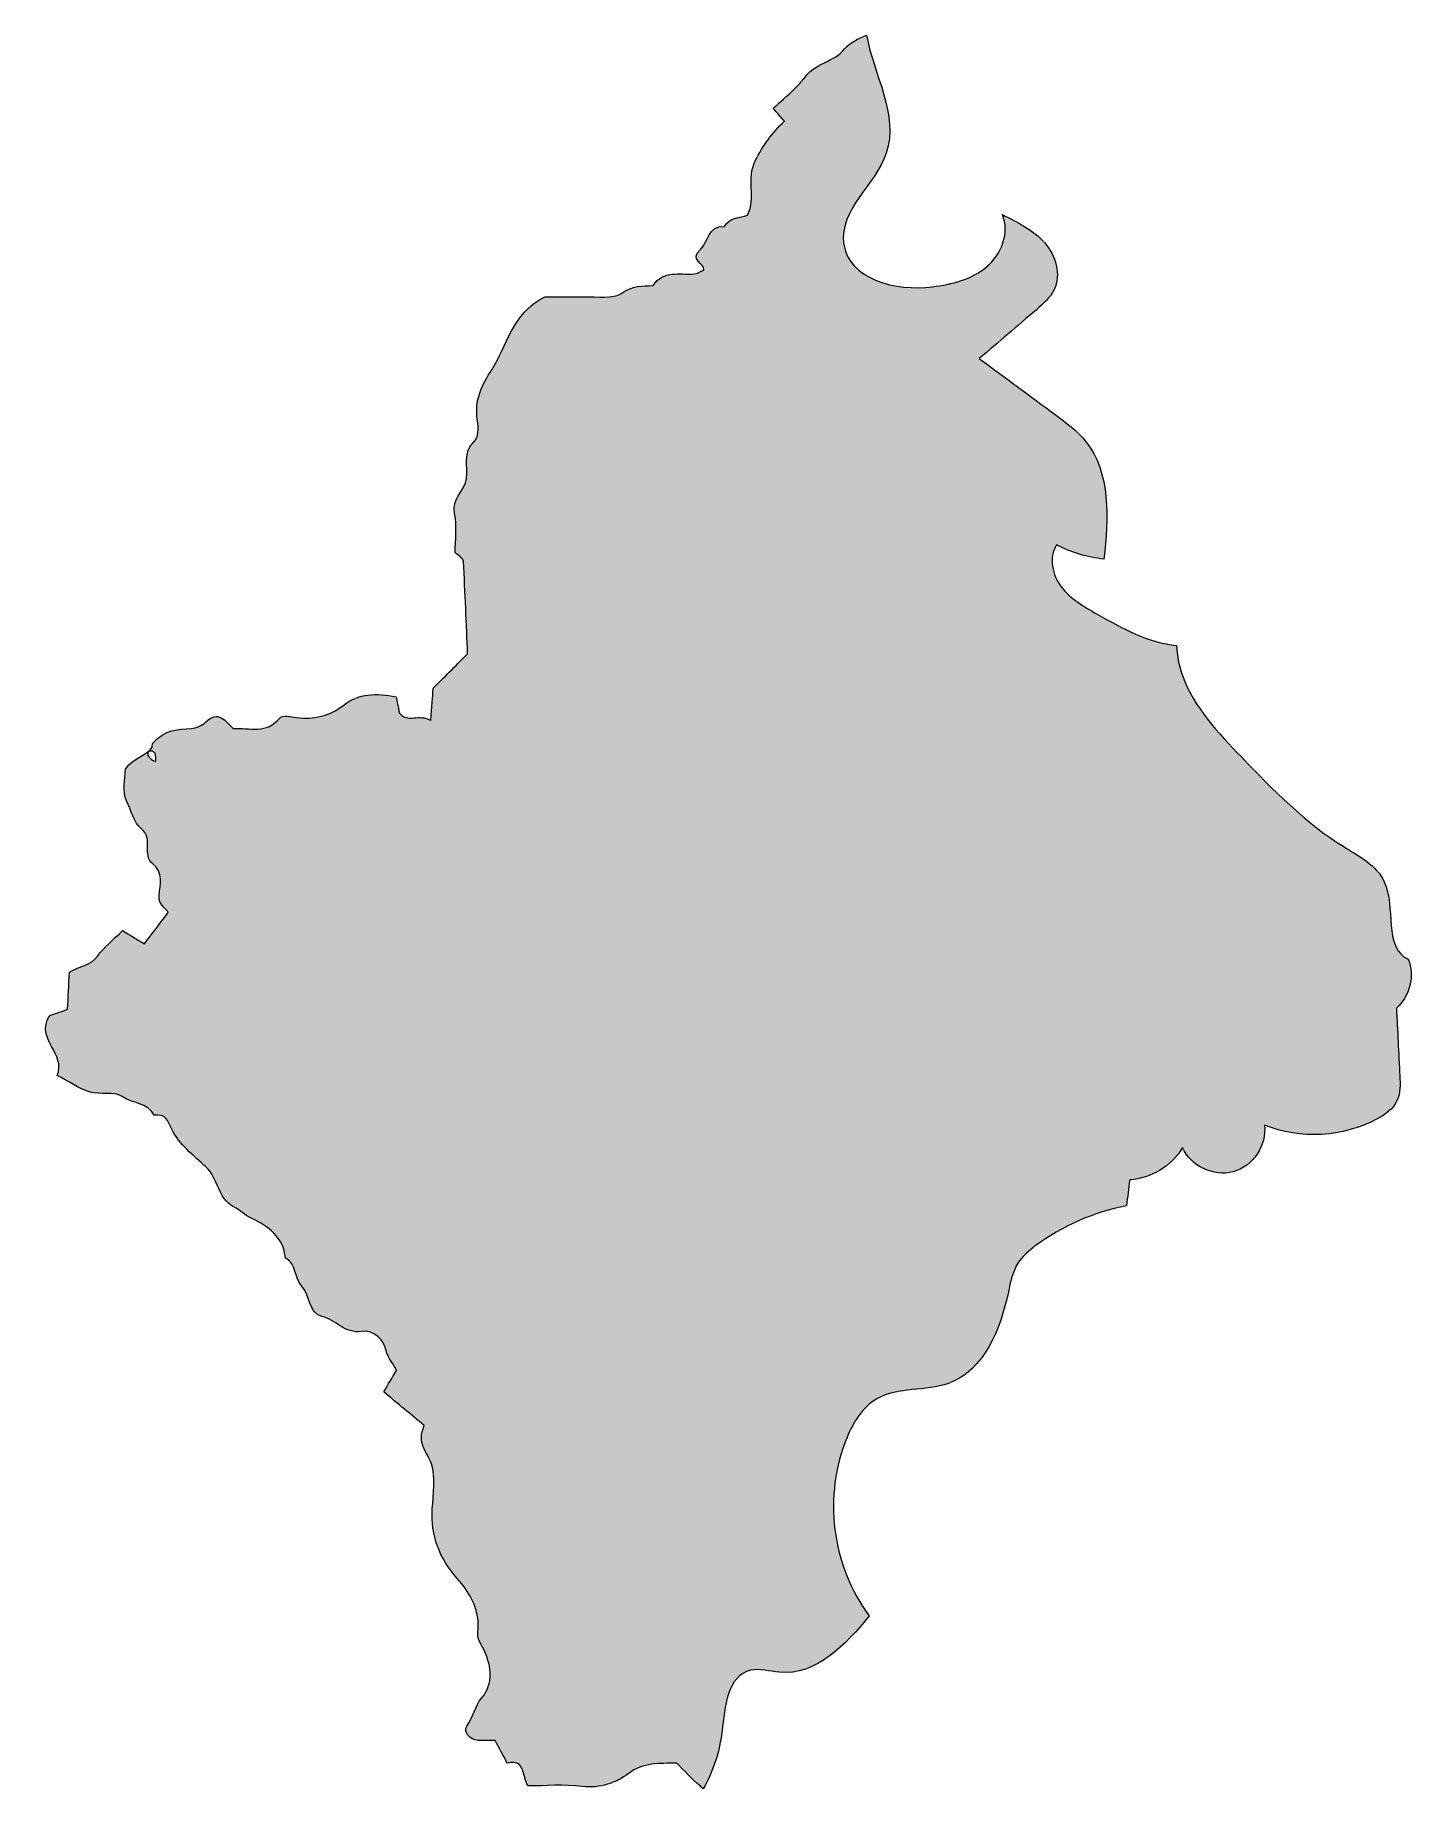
# Model space of a CAD drawing. Header units: inches. Extents: x 2338 to 2581, y -1448 to -1139.
import ezdxf

# ---------------------------------------------------------------- set-up
doc = ezdxf.new("R2010")
doc.units = ezdxf.units.IN
doc.header["$MEASUREMENT"] = 0
doc.layers.add('_U+B808_U+C774_U+C5B4 1', color=7, linetype='Continuous')

msp = doc.modelspace()

# ---------------------------------------------------------------- hatches: boundary and pattern name
at = {"layer": '_U+B808_U+C774_U+C5B4 1', "true_color": 0xf1fdf7}
h = msp.add_hatch(color=7, dxfattribs=at)
h.dxf.hatch_style = 2
edge = h.paths.add_edge_path()
edge.add_spline(control_points=[(2577.89, -1310.12), (2580.27, -1308.07), (2581.15, -1304.45), (2579.98, -1301.54), (2575.51, -1299.38), (2577.83, -1292.41), (2575.76, -1287.9), (2574.42, -1285), (2571.34, -1283.4), (2568.62, -1281.72), (2561.83, -1277.54), (2556.22, -1271.74), (2550.69, -1266), (2546.54, -1261.7), (2542.28, -1257.22), (2540.25, -1251.6), (2539.64, -1249.93), (2539.29, -1248.12), (2539.23, -1246.31), (2534.24, -1245.84), (2529.63, -1243.29), (2525.24, -1240.8), (2522.93, -1239.5), (2520.56, -1238.14), (2518.96, -1236.04), (2517.35, -1233.93), (2516.7, -1230.87), (2518.11, -1228.63), (2520.7, -1229.98), (2523.55, -1230.83), (2526.45, -1231.13), (2527.2, -1223.97), (2527.72, -1215.97), (2523.19, -1210.36), (2521.71, -1208.52), (2519.78, -1207.1), (2517.88, -1205.7), (2513.43, -1202.42), (2508.98, -1199.14), (2504.52, -1195.86), (2507.87, -1192.99), (2511.21, -1190.12), (2514.56, -1187.25), (2515.76, -1186.22), (2517, -1185.14), (2517.69, -1183.71), (2518.98, -1181.02), (2517.95, -1177.69), (2515.98, -1175.45), (2514.01, -1173.21), (2511.27, -1171.84), (2508.59, -1170.52), (2509.94, -1173.67), (2508.44, -1177.5), (2505.81, -1179.7), (2503.19, -1181.91), (2499.7, -1182.79), (2496.3, -1183.22), (2489.89, -1184.04), (2481.5, -1181.97), (2480.66, -1175.55), (2479.89, -1169.64), (2486.25, -1165.35), (2488.15, -1159.7), (2490.41, -1152.96), (2485.96, -1145.94), (2484.68, -1138.93), (2483.3, -1139.59), (2481.85, -1140.09), (2480.84, -1141.37), (2479.07, -1143.62), (2475.72, -1143.78), (2473.87, -1146.31), (2472.34, -1148.42), (2470.14, -1150.04), (2468.27, -1151.85), (2469.02, -1152.69), (2469.63, -1153.38), (2470.26, -1154.09), (2468.05, -1156.12), (2466.46, -1158.39), (2465.12, -1161.04), (2463.53, -1164.17), (2465.31, -1167.52), (2463.76, -1170.61), (2462.39, -1171.13), (2460.58, -1170.97), (2459.69, -1172.63), (2456.72, -1172.4), (2456.9, -1175.36), (2455.48, -1176.65), (2453.42, -1178.54), (2456.24, -1179.06), (2456.05, -1180.28), (2455.47, -1180.52), (2454.91, -1180.92), (2454.32, -1180.95), (2451.78, -1181.12), (2448.97, -1180.26), (2447.16, -1182.98), (2445.26, -1183.13), (2443.55, -1182.95), (2441.65, -1184.32), (2440.09, -1185.45), (2437.26, -1184.9), (2434.99, -1184.96), (2432.36, -1185.04), (2429.72, -1184.98), (2428.08, -1184.98), (2422.24, -1188.02), (2421.49, -1193.6), (2418.76, -1197.81), (2417.15, -1200.28), (2415.6, -1203.32), (2416.27, -1206.78), (2416.5, -1207.96), (2416.42, -1209.77), (2415.69, -1210.45), (2413.59, -1212.42), (2414.63, -1214.76), (2414.33, -1216.94), (2414.03, -1219.11), (2411.67, -1220.46), (2412.24, -1223.13), (2412.71, -1225.35), (2412.33, -1227.75), (2412.33, -1229.98), (2412.9, -1230.54), (2413.75, -1230.99), (2413.78, -1231.49), (2414.1, -1237.05), (2414.3, -1242.62), (2414.52, -1247.8), (2412.24, -1250.08), (2410.35, -1251.96), (2408.47, -1253.85), (2408.36, -1255.43), (2408.25, -1257), (2408.07, -1259.55), (2405.98, -1258.19), (2403.96, -1260.06), (2402.53, -1258.24), (2402.29, -1257.06), (2402.11, -1256.15), (2401.95, -1255.35), (2398.4, -1254.63), (2395.42, -1254.73), (2392.55, -1256.92), (2390.26, -1258.67), (2387.44, -1259.44), (2384.43, -1259), (2383.45, -1258.86), (2381.9, -1258.56), (2381.52, -1259.05), (2379.2, -1261.97), (2376.12, -1260.79), (2373.28, -1260.93), (2371.88, -1259.62), (2370.71, -1257.57), (2368.42, -1259.83), (2367.8, -1260.43), (2366.78, -1260.87), (2365.92, -1260.93), (2363.63, -1261.08), (2361.33, -1260.98), (2359.11, -1263.56), (2359.3, -1265.4), (2355.68, -1265.81), (2354.33, -1268.1), (2354.33, -1269.79), (2353.7, -1272.1), (2354.51, -1273.65), (2355.37, -1275.28), (2355.76, -1277.5), (2357.08, -1278.52), (2359.39, -1280.31), (2357.17, -1283.2), (2359.13, -1284.74), (2361.11, -1286.3), (2360.4, -1288.43), (2360.24, -1290.25), (2360.07, -1292.12), (2361.75, -1292.82), (2361.86, -1293.29), (2360.14, -1295.54), (2358.79, -1297.32), (2357.66, -1298.8), (2356.13, -1297.88), (2355.07, -1297.25), (2353.82, -1296.5), (2352.19, -1298.13), (2350.59, -1299.36), (2349.47, -1300.94), (2348.21, -1302.73), (2346.15, -1302.71), (2344.48, -1303.78), (2344.37, -1305.96), (2344.26, -1308.2), (2344.15, -1310.34), (2342.72, -1310.85), (2341.57, -1311.26), (2340.97, -1311.47), (2338.44, -1315.71), (2343.99, -1318.17), (2342.33, -1321.96), (2344.25, -1322.97), (2346.07, -1324.26), (2348.1, -1324.9), (2349.9, -1325.47), (2352.39, -1324.69), (2353.74, -1325.66), (2355.56, -1326.97), (2358.24, -1326.74), (2359.41, -1328.98), (2361.45, -1328.71), (2361.71, -1329.85), (2362.54, -1331.54), (2363.79, -1334.09), (2366.31, -1336.07), (2368.49, -1338.07), (2370.66, -1340.07), (2370.53, -1343.57), (2373.39, -1345.09), (2374.48, -1345.67), (2375.33, -1346.55), (2376.54, -1347.13), (2379.4, -1348.5), (2382.16, -1350.4), (2382.48, -1354.13), (2384.47, -1355.12), (2383.96, -1357.56), (2385.29, -1358.97), (2386.8, -1360.58), (2386.51, -1363.77), (2388.87, -1364.36), (2391.33, -1364.97), (2392.95, -1367.47), (2395.81, -1367.02), (2398.18, -1366.65), (2399.79, -1368.7), (2400.12, -1370.26), (2400.47, -1371.9), (2401.68, -1372.83), (2402, -1373.87), (2401.22, -1375.21), (2400.59, -1376.27), (2399.77, -1377.67), (2402.29, -1379.76), (2404.58, -1381.65), (2406.9, -1383.57), (2405.51, -1386.61), (2407.4, -1388.24), (2408.14, -1390.31), (2408.99, -1392.67), (2408.46, -1395.58), (2408.31, -1398.23), (2408.02, -1402.97), (2409.52, -1406.88), (2412.68, -1410.46), (2414.97, -1413.04), (2416.77, -1416.15), (2416.32, -1419.92), (2416.15, -1421.35), (2417.12, -1422.26), (2417.57, -1423.4), (2418.61, -1426.04), (2419.24, -1428.81), (2416.95, -1431.56), (2415.86, -1432.88), (2415.47, -1434.91), (2414.37, -1436.46), (2413.68, -1437.44), (2414.89, -1438.91), (2416.37, -1438.97), (2417.36, -1439.02), (2418.36, -1438.98), (2419.35, -1438.98), (2420.09, -1440.33), (2420.81, -1441.66), (2421.54, -1442.98), (2424.73, -1442.21), (2424.02, -1445.12), (2425.15, -1446.98), (2428.15, -1446.98), (2431.47, -1446.66), (2434.69, -1447.07), (2437.84, -1447.48), (2440.65, -1446.4), (2442.76, -1444.83), (2445.47, -1442.8), (2448.18, -1443.06), (2451.32, -1442.97), (2452.58, -1444.23), (2453.87, -1445.75), (2455.4, -1446.99), (2455.6, -1447.15), (2455.79, -1447.33), (2455.97, -1447.51), (2457.72, -1444.36), (2458.87, -1440.88), (2459.28, -1437.3), (2459.77, -1433.11), (2460.19, -1427.6), (2464.29, -1426.63), (2465.94, -1426.24), (2467.64, -1426.83), (2469.33, -1426.99), (2475.8, -1427.62), (2481.05, -1422.1), (2485.17, -1417.07), (2478.54, -1408.24), (2477, -1395.84), (2481.26, -1385.65), (2482.38, -1382.97), (2483.98, -1380.33), (2486.5, -1378.87), (2490.24, -1376.7), (2495.04, -1377.64), (2499.11, -1376.16), (2505.4, -1373.87), (2508.24, -1366.65), (2509.64, -1360.1), (2510.01, -1358.35), (2510.35, -1356.55), (2511.31, -1355.03), (2512.08, -1353.81), (2513.22, -1352.85), (2514.38, -1351.98), (2519.1, -1348.46), (2524.63, -1346.02), (2530.42, -1344.91), (2530.61, -1343.39), (2530.79, -1341.87), (2530.98, -1340.35), (2534.76, -1340.1), (2538.36, -1337.89), (2540.29, -1334.63), (2541.71, -1337.93), (2545.72, -1339.86), (2549.19, -1338.92), (2552.65, -1337.98), (2555.13, -1334.27), (2554.68, -1330.71), (2561.02, -1333.27), (2568.5, -1332.86), (2574.51, -1329.61), (2575.92, -1328.85), (2577.3, -1327.89), (2577.99, -1326.45), (2578.64, -1325.1), (2578.57, -1323.52), (2578.5, -1322.02), (2578.29, -1318.05), (2578.09, -1314.09), (2577.89, -1310.12)], knot_values=[0, 0, 0, 0, 1, 1, 1, 2, 2, 2, 3, 3, 3, 4, 4, 4, 5, 5, 5, 6, 6, 6, 7, 7, 7, 8, 8, 8, 9, 9, 9, 10, 10, 10, 11, 11, 11, 12, 12, 12, 13, 13, 13, 14, 14, 14, 15, 15, 15, 16, 16, 16, 17, 17, 17, 18, 18, 18, 19, 19, 19, 20, 20, 20, 21, 21, 21, 22, 22, 22, 23, 23, 23, 24, 24, 24, 25, 25, 25, 26, 26, 26, 27, 27, 27, 28, 28, 28, 29, 29, 29, 30, 30, 30, 31, 31, 31, 32, 32, 32, 33, 33, 33, 34, 34, 34, 35, 35, 35, 36, 36, 36, 37, 37, 37, 38, 38, 38, 39, 39, 39, 40, 40, 40, 41, 41, 41, 42, 42, 42, 43, 43, 43, 44, 44, 44, 45, 45, 45, 46, 46, 46, 47, 47, 47, 48, 48, 48, 49, 49, 49, 50, 50, 50, 51, 51, 51, 52, 52, 52, 53, 53, 53, 54, 54, 54, 55, 55, 55, 56, 56, 56, 57, 57, 57, 58, 58, 58, 59, 59, 59, 60, 60, 60, 61, 61, 61, 62, 62, 62, 63, 63, 63, 64, 64, 64, 65, 65, 65, 66, 66, 66, 67, 67, 67, 68, 68, 68, 69, 69, 69, 70, 70, 70, 71, 71, 71, 72, 72, 72, 73, 73, 73, 74, 74, 74, 75, 75, 75, 76, 76, 76, 77, 77, 77, 78, 78, 78, 79, 79, 79, 80, 80, 80, 81, 81, 81, 82, 82, 82, 83, 83, 83, 84, 84, 84, 85, 85, 85, 86, 86, 86, 87, 87, 87, 88, 88, 88, 89, 89, 89, 90, 90, 90, 91, 91, 91, 92, 92, 92, 93, 93, 93, 94, 94, 94, 95, 95, 95, 96, 96, 96, 97, 97, 97, 98, 98, 98, 99, 99, 99, 100, 100, 100, 101, 101, 101, 102, 102, 102, 103, 103, 103, 104, 104, 104, 105, 105, 105, 106, 106, 106, 107, 107, 107, 108, 108, 108, 109, 109, 109, 110, 110, 110, 111, 111, 111, 112, 112, 112, 113, 113, 113, 114, 114, 114, 115, 115, 115, 116, 116, 116, 117, 117, 117, 118, 118, 118, 118], degree=3, periodic=0)
edge.add_line((2577.89, -1310.12), (2577.89, -1310.12))
edge = h.paths.add_edge_path()
edge.add_spline(control_points=[(2359.54, -1266.76), (2359.1, -1266.53), (2358.67, -1266.23), (2358.36, -1265.85), (2358.21, -1265.68), (2358.22, -1265.16), (2358.37, -1265.02), (2358.52, -1264.87), (2359.03, -1264.86), (2359.21, -1265.01), (2359.35, -1265.13), (2359.48, -1265.25), (2359.54, -1265.26), (2359.79, -1266.56), (2359.59, -1266.79), (2359.54, -1266.76)], knot_values=[0, 0, 0, 0, 1, 1, 1, 2, 2, 2, 3, 3, 3, 4, 4, 4, 5, 5, 5, 5], degree=3, periodic=0)
edge.add_line((2359.54, -1266.76), (2359.54, -1266.76))

# ---------------------------------------------------------------- linework, layer by layer
at = {"layer": '_U+B808_U+C774_U+C5B4 1', "lineweight": 0}
for points, knots in [([(2577.89, -1310.12), (2580.27, -1308.07), (2581.15, -1304.45), (2579.98, -1301.54), (2575.51, -1299.38), (2577.83, -1292.41), (2575.76, -1287.9), (2574.42, -1285), (2571.34, -1283.4), (2568.62, -1281.72), (2561.83, -1277.54), (2556.22, -1271.74), (2550.69, -1266), (2546.54, -1261.7), (2542.28, -1257.22), (2540.25, -1251.6), (2539.64, -1249.93), (2539.29, -1248.12), (2539.23, -1246.31), (2534.24, -1245.84), (2529.63, -1243.29), (2525.24, -1240.8), (2522.93, -1239.5), (2520.56, -1238.14), (2518.96, -1236.04), (2517.35, -1233.93), (2516.7, -1230.87), (2518.11, -1228.63), (2520.7, -1229.98), (2523.55, -1230.83), (2526.45, -1231.13), (2527.2, -1223.97), (2527.72, -1215.97), (2523.19, -1210.36), (2521.71, -1208.52), (2519.78, -1207.1), (2517.88, -1205.7), (2513.43, -1202.42), (2508.98, -1199.14), (2504.52, -1195.86), (2507.87, -1192.99), (2511.21, -1190.12), (2514.56, -1187.25), (2515.76, -1186.22), (2517, -1185.14), (2517.69, -1183.71), (2518.98, -1181.02), (2517.95, -1177.69), (2515.98, -1175.45), (2514.01, -1173.21), (2511.27, -1171.84), (2508.59, -1170.52), (2509.94, -1173.67), (2508.44, -1177.5), (2505.81, -1179.7), (2503.19, -1181.91), (2499.7, -1182.79), (2496.3, -1183.22), (2489.89, -1184.04), (2481.5, -1181.97), (2480.66, -1175.55), (2479.89, -1169.64), (2486.25, -1165.35), (2488.15, -1159.7), (2490.41, -1152.96), (2485.96, -1145.94), (2484.68, -1138.93), (2483.3, -1139.59), (2481.85, -1140.09), (2480.84, -1141.37), (2479.07, -1143.62), (2475.72, -1143.78), (2473.87, -1146.31), (2472.34, -1148.42), (2470.14, -1150.04), (2468.27, -1151.85), (2469.02, -1152.69), (2469.63, -1153.38), (2470.26, -1154.09), (2468.05, -1156.12), (2466.46, -1158.39), (2465.12, -1161.04), (2463.53, -1164.17), (2465.31, -1167.52), (2463.76, -1170.61), (2462.39, -1171.13), (2460.58, -1170.97), (2459.69, -1172.63), (2456.72, -1172.4), (2456.9, -1175.36), (2455.48, -1176.65), (2453.42, -1178.54), (2456.24, -1179.06), (2456.05, -1180.28), (2455.47, -1180.52), (2454.91, -1180.92), (2454.32, -1180.95), (2451.78, -1181.12), (2448.97, -1180.26), (2447.16, -1182.98), (2445.26, -1183.13), (2443.55, -1182.95), (2441.65, -1184.32), (2440.09, -1185.45), (2437.26, -1184.9), (2434.99, -1184.96), (2432.36, -1185.04), (2429.72, -1184.98), (2428.08, -1184.98), (2422.24, -1188.02), (2421.49, -1193.6), (2418.76, -1197.81), (2417.15, -1200.28), (2415.6, -1203.32), (2416.27, -1206.78), (2416.5, -1207.96), (2416.42, -1209.77), (2415.69, -1210.45), (2413.59, -1212.42), (2414.63, -1214.76), (2414.33, -1216.94), (2414.03, -1219.11), (2411.67, -1220.46), (2412.24, -1223.13), (2412.71, -1225.35), (2412.33, -1227.75), (2412.33, -1229.98), (2412.9, -1230.54), (2413.75, -1230.99), (2413.78, -1231.49), (2414.1, -1237.05), (2414.3, -1242.62), (2414.52, -1247.8), (2412.24, -1250.08), (2410.35, -1251.96), (2408.47, -1253.85), (2408.36, -1255.43), (2408.25, -1257), (2408.07, -1259.55), (2405.98, -1258.19), (2403.96, -1260.06), (2402.53, -1258.24), (2402.29, -1257.06), (2402.11, -1256.15), (2401.95, -1255.35), (2398.4, -1254.63), (2395.42, -1254.73), (2392.55, -1256.92), (2390.26, -1258.67), (2387.44, -1259.44), (2384.43, -1259), (2383.45, -1258.86), (2381.9, -1258.56), (2381.52, -1259.05), (2379.2, -1261.97), (2376.12, -1260.79), (2373.28, -1260.93), (2371.88, -1259.62), (2370.71, -1257.57), (2368.42, -1259.83), (2367.8, -1260.43), (2366.78, -1260.87), (2365.92, -1260.93), (2363.63, -1261.08), (2361.33, -1260.98), (2359.11, -1263.56), (2359.3, -1265.4), (2355.68, -1265.81), (2354.33, -1268.1), (2354.33, -1269.79), (2353.7, -1272.1), (2354.51, -1273.65), (2355.37, -1275.28), (2355.76, -1277.5), (2357.08, -1278.52), (2359.39, -1280.31), (2357.17, -1283.2), (2359.13, -1284.74), (2361.11, -1286.3), (2360.4, -1288.43), (2360.24, -1290.25), (2360.07, -1292.12), (2361.75, -1292.82), (2361.86, -1293.29), (2360.14, -1295.54), (2358.79, -1297.32), (2357.66, -1298.8), (2356.13, -1297.88), (2355.07, -1297.25), (2353.82, -1296.5), (2352.19, -1298.13), (2350.59, -1299.36), (2349.47, -1300.94), (2348.21, -1302.73), (2346.15, -1302.71), (2344.48, -1303.78), (2344.37, -1305.96), (2344.26, -1308.2), (2344.15, -1310.34), (2342.72, -1310.85), (2341.57, -1311.26), (2340.97, -1311.47), (2338.44, -1315.71), (2343.99, -1318.17), (2342.33, -1321.96), (2344.25, -1322.97), (2346.07, -1324.26), (2348.1, -1324.9), (2349.9, -1325.47), (2352.39, -1324.69), (2353.74, -1325.66), (2355.56, -1326.97), (2358.24, -1326.74), (2359.41, -1328.98), (2361.45, -1328.71), (2361.71, -1329.85), (2362.54, -1331.54), (2363.79, -1334.09), (2366.31, -1336.07), (2368.49, -1338.07), (2370.66, -1340.07), (2370.53, -1343.57), (2373.39, -1345.09), (2374.48, -1345.67), (2375.33, -1346.55), (2376.54, -1347.13), (2379.4, -1348.5), (2382.16, -1350.4), (2382.48, -1354.13), (2384.47, -1355.12), (2383.96, -1357.56), (2385.29, -1358.97), (2386.8, -1360.58), (2386.51, -1363.77), (2388.87, -1364.36), (2391.33, -1364.97), (2392.95, -1367.47), (2395.81, -1367.02), (2398.18, -1366.65), (2399.79, -1368.7), (2400.12, -1370.26), (2400.47, -1371.9), (2401.68, -1372.83), (2402, -1373.87), (2401.22, -1375.21), (2400.59, -1376.27), (2399.77, -1377.67), (2402.29, -1379.76), (2404.58, -1381.65), (2406.9, -1383.57), (2405.51, -1386.61), (2407.4, -1388.24), (2408.14, -1390.31), (2408.99, -1392.67), (2408.46, -1395.58), (2408.31, -1398.23), (2408.02, -1402.97), (2409.52, -1406.88), (2412.68, -1410.46), (2414.97, -1413.04), (2416.77, -1416.15), (2416.32, -1419.92), (2416.15, -1421.35), (2417.12, -1422.26), (2417.57, -1423.4), (2418.61, -1426.04), (2419.24, -1428.81), (2416.95, -1431.56), (2415.86, -1432.88), (2415.47, -1434.91), (2414.37, -1436.46), (2413.68, -1437.44), (2414.89, -1438.91), (2416.37, -1438.97), (2417.36, -1439.02), (2418.36, -1438.98), (2419.35, -1438.98), (2420.09, -1440.33), (2420.81, -1441.66), (2421.54, -1442.98), (2424.73, -1442.21), (2424.02, -1445.12), (2425.15, -1446.98), (2428.15, -1446.98), (2431.47, -1446.66), (2434.69, -1447.07), (2437.84, -1447.48), (2440.65, -1446.4), (2442.76, -1444.83), (2445.47, -1442.8), (2448.18, -1443.06), (2451.32, -1442.97), (2452.58, -1444.23), (2453.87, -1445.75), (2455.4, -1446.99), (2455.6, -1447.15), (2455.79, -1447.33), (2455.97, -1447.51), (2457.72, -1444.36), (2458.87, -1440.88), (2459.28, -1437.3), (2459.77, -1433.11), (2460.19, -1427.6), (2464.29, -1426.63), (2465.94, -1426.24), (2467.64, -1426.83), (2469.33, -1426.99), (2475.8, -1427.62), (2481.05, -1422.1), (2485.17, -1417.07), (2478.54, -1408.24), (2477, -1395.84), (2481.26, -1385.65), (2482.38, -1382.97), (2483.98, -1380.33), (2486.5, -1378.87), (2490.24, -1376.7), (2495.04, -1377.64), (2499.11, -1376.16), (2505.4, -1373.87), (2508.24, -1366.65), (2509.64, -1360.1), (2510.01, -1358.35), (2510.35, -1356.55), (2511.31, -1355.03), (2512.08, -1353.81), (2513.22, -1352.85), (2514.38, -1351.98), (2519.1, -1348.46), (2524.63, -1346.02), (2530.42, -1344.91), (2530.61, -1343.39), (2530.79, -1341.87), (2530.98, -1340.35), (2534.76, -1340.1), (2538.36, -1337.89), (2540.29, -1334.63), (2541.71, -1337.93), (2545.72, -1339.86), (2549.19, -1338.92), (2552.65, -1337.98), (2555.13, -1334.27), (2554.68, -1330.71), (2561.02, -1333.27), (2568.5, -1332.86), (2574.51, -1329.61), (2575.92, -1328.85), (2577.3, -1327.89), (2577.99, -1326.45), (2578.64, -1325.1), (2578.57, -1323.52), (2578.5, -1322.02), (2578.29, -1318.05), (2578.09, -1314.09), (2577.89, -1310.12)], [0, 0, 0, 0, 1, 1, 1, 2, 2, 2, 3, 3, 3, 4, 4, 4, 5, 5, 5, 6, 6, 6, 7, 7, 7, 8, 8, 8, 9, 9, 9, 10, 10, 10, 11, 11, 11, 12, 12, 12, 13, 13, 13, 14, 14, 14, 15, 15, 15, 16, 16, 16, 17, 17, 17, 18, 18, 18, 19, 19, 19, 20, 20, 20, 21, 21, 21, 22, 22, 22, 23, 23, 23, 24, 24, 24, 25, 25, 25, 26, 26, 26, 27, 27, 27, 28, 28, 28, 29, 29, 29, 30, 30, 30, 31, 31, 31, 32, 32, 32, 33, 33, 33, 34, 34, 34, 35, 35, 35, 36, 36, 36, 37, 37, 37, 38, 38, 38, 39, 39, 39, 40, 40, 40, 41, 41, 41, 42, 42, 42, 43, 43, 43, 44, 44, 44, 45, 45, 45, 46, 46, 46, 47, 47, 47, 48, 48, 48, 49, 49, 49, 50, 50, 50, 51, 51, 51, 52, 52, 52, 53, 53, 53, 54, 54, 54, 55, 55, 55, 56, 56, 56, 57, 57, 57, 58, 58, 58, 59, 59, 59, 60, 60, 60, 61, 61, 61, 62, 62, 62, 63, 63, 63, 64, 64, 64, 65, 65, 65, 66, 66, 66, 67, 67, 67, 68, 68, 68, 69, 69, 69, 70, 70, 70, 71, 71, 71, 72, 72, 72, 73, 73, 73, 74, 74, 74, 75, 75, 75, 76, 76, 76, 77, 77, 77, 78, 78, 78, 79, 79, 79, 80, 80, 80, 81, 81, 81, 82, 82, 82, 83, 83, 83, 84, 84, 84, 85, 85, 85, 86, 86, 86, 87, 87, 87, 88, 88, 88, 89, 89, 89, 90, 90, 90, 91, 91, 91, 92, 92, 92, 93, 93, 93, 94, 94, 94, 95, 95, 95, 96, 96, 96, 97, 97, 97, 98, 98, 98, 99, 99, 99, 100, 100, 100, 101, 101, 101, 102, 102, 102, 103, 103, 103, 104, 104, 104, 105, 105, 105, 106, 106, 106, 107, 107, 107, 108, 108, 108, 109, 109, 109, 110, 110, 110, 111, 111, 111, 112, 112, 112, 113, 113, 113, 114, 114, 114, 115, 115, 115, 116, 116, 116, 117, 117, 117, 118, 118, 118, 118]), ([(2359.54, -1266.76), (2359.1, -1266.53), (2358.67, -1266.23), (2358.36, -1265.85), (2358.21, -1265.68), (2358.22, -1265.16), (2358.37, -1265.02), (2358.52, -1264.87), (2359.03, -1264.86), (2359.21, -1265.01), (2359.35, -1265.13), (2359.48, -1265.25), (2359.54, -1265.26), (2359.79, -1266.56), (2359.59, -1266.79), (2359.54, -1266.76)], [0, 0, 0, 0, 1, 1, 1, 2, 2, 2, 3, 3, 3, 4, 4, 4, 5, 5, 5, 5])]:
    msp.add_open_spline(points, degree=3, knots=knots, dxfattribs=at)

doc.saveas('drawing.dxf')
